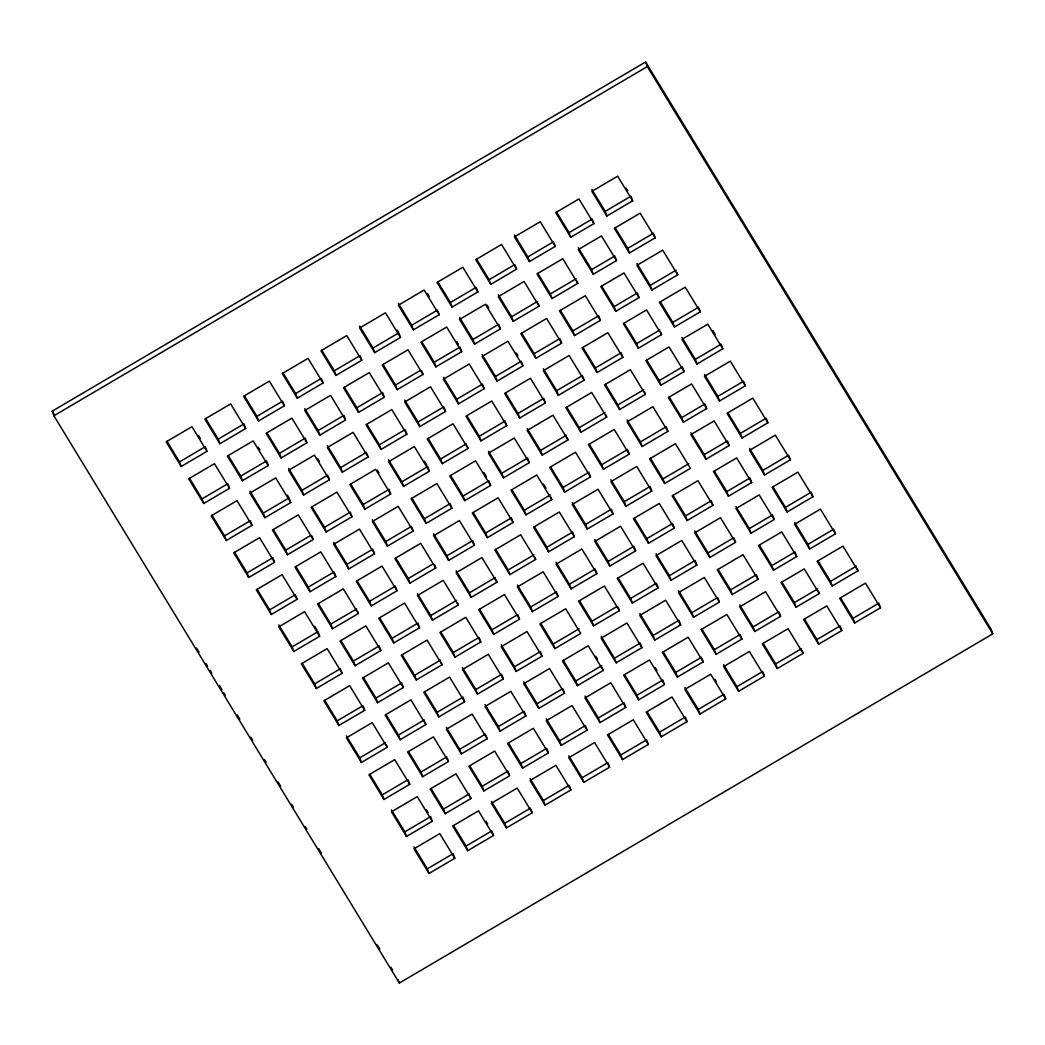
<?xml version="1.0" encoding="UTF-8"?>
<svg xmlns="http://www.w3.org/2000/svg" width="1045" height="1045" viewBox="0 0 1045 1045"><rect width="100%" height="100%" fill="white"/><g stroke="black" fill="none" stroke-linecap="round" stroke-linejoin="round"><path stroke-width="1.5" d="M52.25 411.129L645.64 61.955L991.104 629.221L992.75 633.871L399.36 983.045L53.896 415.779L52.25 411.129L53.948 413.924M53.896 415.779L647.286 66.593L645.64 61.955M205.734 447.848L206.975 451.335L181.164 466.514L179.531 461.877L205.329 446.685M244.439 425.08L245.666 428.568L219.868 443.746L218.222 439.096L244.021 423.917M283.13 402.299L284.371 405.787L258.572 420.965L256.926 416.328L282.725 401.149M321.834 379.531L323.062 383.019L297.263 398.197L295.617 393.547L321.429 378.368M360.538 356.763L361.766 360.238L335.967 375.429L334.322 370.779L360.12 355.6M399.229 333.982L400.47 337.47L374.672 352.648L373.026 348.011L398.824 332.832L397.152 330.089M437.933 311.214L439.161 314.702L413.363 329.88L411.717 325.23L437.515 310.051M476.638 288.446L477.865 291.921L452.067 307.112L450.421 302.462L476.22 287.284M515.329 265.665L516.57 269.153L490.771 284.331L489.125 279.694L514.924 264.503M554.033 242.897L555.261 246.385L529.462 261.563L527.816 256.913L553.615 241.735M592.724 220.129L593.965 223.604L570.74 237.267L569.094 232.63L592.319 218.967M631.428 197.348L632.669 200.836L606.858 216.015L605.225 211.377L631.023 196.186M228.267 484.841L229.495 488.328L203.697 503.507L202.051 498.87L227.849 483.691M242.401 480.739L240.755 476.089L266.553 460.91L268.199 465.561L242.401 480.739L227.379 456.077L253.177 440.899L268.199 465.561M281.105 457.971L279.459 453.321L305.258 438.142L306.903 442.78L281.105 457.971L266.083 433.309L291.882 418.118L306.903 442.78M319.796 435.19L304.774 410.528L330.573 395.35L345.595 420.012L319.796 435.19L318.15 430.553L343.949 415.361L345.19 418.849M358.5 412.422L343.478 387.76L369.277 372.582L384.299 397.244L358.5 412.422L356.854 407.772L382.653 392.593L383.881 396.081M421.762 370.988L423.003 374.463L397.191 389.654L395.546 385.004L419.999 370.622M460.048 347.044L461.694 351.695L435.896 366.873L434.25 362.236L458.69 347.854M474.6 344.105L472.954 339.455L498.752 324.277L500.398 328.927L474.6 344.105L459.578 319.443L485.376 304.252L500.398 328.927M538.266 303.821L539.089 306.146L513.291 321.337L511.645 316.687L537.443 301.509M576.971 281.053L577.794 283.378L551.995 298.556L550.349 293.919L576.148 278.728M615.257 257.122L616.498 260.61L593.273 274.273L591.627 269.623L614.852 255.96M653.961 234.341L655.189 237.829L629.39 253.008L627.745 248.37L653.543 233.192M250.8 521.847L252.028 525.322L226.229 540.513L224.584 535.863L250.382 520.684M289.491 499.066L290.732 502.554L264.934 517.732L263.288 513.095L289.086 497.903L287.414 495.173M328.195 476.298L329.423 479.786L303.625 494.964L301.979 490.314L327.777 475.135M366.899 453.53L368.127 457.005L342.329 472.196L340.683 467.546L366.481 452.367M405.591 430.749L406.832 434.237L381.033 449.415L379.387 444.778L405.186 429.586M444.295 407.981L445.523 411.469L419.724 426.647L418.078 421.997L443.877 406.818M482.999 385.213L484.227 388.688L458.428 403.866L456.783 399.229L482.581 384.051M521.69 362.432L522.931 365.92L497.12 381.098L495.487 376.461L521.285 361.27M560.394 339.664L561.622 343.152L535.824 358.33L534.178 353.68L559.976 338.502M574.528 335.549L572.882 330.912L598.68 315.734L600.326 320.371L574.528 335.549L559.506 310.887L585.304 295.709L600.326 320.371M615.805 311.266L614.16 306.616L637.385 292.953L639.017 297.603L615.805 311.266L600.784 286.604L624.009 272.941L639.017 297.603M676.899 272.51L677.722 274.822L651.923 290.014L650.277 285.363L676.076 270.185M248.762 577.506L233.74 552.844L259.539 537.653L274.561 562.328L248.762 577.506L247.116 572.856L272.915 557.677L274.143 561.165M287.453 554.738L272.445 530.063L298.243 514.885L313.265 539.547L287.453 554.738L285.821 550.088L310.26 535.706M350.31 512.128L351.956 516.779L326.158 531.957L324.512 527.32L348.952 512.925M364.862 509.189L363.216 504.539L389.014 489.36L390.66 494.011L364.862 509.189L349.84 484.527L375.638 469.336L390.66 494.011M403.553 486.408L401.907 481.771L427.718 466.592L429.351 471.23L403.553 486.408L388.544 461.746L414.342 446.568L429.351 471.23M467.233 446.137L468.055 448.462L442.257 463.64L440.611 458.99L466.41 443.811M505.519 422.206L506.76 425.681L480.961 440.872L479.315 436.222L505.114 421.044M544.223 399.425L545.451 402.913L519.652 418.091L518.006 413.454L543.805 398.276M582.927 376.657L584.155 380.145L558.357 395.323L556.711 390.673L582.509 375.495M621.618 353.889L622.859 357.364L597.061 372.556L595.415 367.905L621.213 352.727M660.727 332.271L661.55 334.596L638.338 348.259L636.692 343.609L659.904 329.946M699.014 308.34L700.255 311.828L674.456 327.007L672.81 322.356L698.609 307.178M295.853 595.833L297.093 599.321L271.295 614.499L269.649 609.862L295.448 594.67M334.557 573.065L335.785 576.553L309.986 591.731L308.34 587.081L334.139 571.902M373.261 550.284L374.489 553.772L348.69 568.95L347.044 564.313L372.843 549.134M411.952 527.516L413.193 531.004L387.395 546.182L385.749 541.532L411.547 526.353M450.656 504.748L451.884 508.223L426.086 523.414L424.44 518.764L450.238 503.585M464.79 500.633L463.144 495.996L488.942 480.804L490.588 485.455L464.79 500.633L449.768 475.971L475.566 460.793L490.588 485.455M503.481 477.865L501.848 473.215L527.647 458.037L529.292 462.687L503.481 477.865L488.472 453.203L514.271 438.025L529.292 462.687M567.161 437.594L567.984 439.906L542.185 455.097L540.539 450.447L566.338 435.269M605.865 414.813L606.688 417.138L580.889 432.316L579.243 427.679L605.042 412.488M644.569 392.045L645.379 394.37L619.58 409.549L617.935 404.898L643.746 389.72M660.871 385.252L659.225 380.615L682.437 366.952L684.083 371.589L660.871 385.252L645.849 360.59L669.061 346.927L684.083 371.589M696.989 364L695.343 359.362L721.141 344.171L722.787 348.821L696.989 364L681.967 339.338L707.765 324.159L722.787 348.821M293.815 651.492L292.182 646.855L317.98 631.676L319.626 636.314L293.815 651.492L278.806 626.83L304.604 611.652L319.626 636.314M357.494 611.221L358.317 613.546L332.519 628.724L330.873 624.074L356.672 608.895M395.781 587.29L397.022 590.765L371.223 605.956L369.577 601.306L395.376 586.127M434.485 564.509L435.713 567.997L409.914 583.175L408.268 578.538L432.721 564.156M473.189 541.741L474.417 545.229L448.618 560.407L446.973 555.757L472.771 540.578M511.88 518.973L513.121 522.448L487.323 537.639L485.677 532.989L511.475 517.811M550.989 497.355L551.812 499.68L526.014 514.858L524.368 510.221L550.166 495.03M589.289 473.424L590.516 476.912L564.718 492.091L563.072 487.44L588.871 472.262M627.98 450.656L629.221 454.131L603.422 469.309L601.776 464.672L627.575 449.494M666.684 427.875L667.912 431.363L642.113 446.542L640.467 441.904L666.266 426.713M705.375 405.107L706.616 408.595L683.391 422.258L681.745 417.608L704.97 403.945M744.079 382.326L745.32 385.814L719.509 400.993L717.876 396.355L743.674 381.177M340.918 669.832L342.146 673.307L316.348 688.498L314.702 683.848L340.5 668.669M355.052 665.717L353.406 661.08L379.204 645.888L380.85 650.539L355.052 665.717L340.03 641.055L365.828 625.877L380.85 650.539M393.756 642.949L392.11 638.299L417.909 623.12L419.554 627.771L393.756 642.949L378.734 618.287L404.533 603.096L419.554 627.771M457.423 602.665L458.246 604.99L432.447 620.181L430.801 615.531L456.6 600.352M496.127 579.897L496.95 582.222L471.151 597.4L469.505 592.763L495.304 577.572M534.831 557.129L535.654 559.454L509.842 574.632L508.21 569.982L534.008 554.804M548.547 551.851L546.901 547.214L572.699 532.036L574.345 536.673L548.547 551.851L533.525 527.189L559.323 512.011L574.345 536.673M587.251 529.083L585.605 524.433L611.403 509.255L613.049 513.905L587.251 529.083L572.229 504.421L598.027 489.243L613.049 513.905M625.942 506.316L624.296 501.665L650.108 486.487L651.74 491.124L625.942 506.316L610.92 481.654L636.732 466.462L651.74 491.124M664.646 483.535L649.624 458.873L675.423 443.694L690.445 468.356L664.646 483.535L663 478.897L688.799 463.719M727.503 440.938L729.149 445.588L705.924 459.251L704.278 454.601L726.131 441.748M742.041 437.999L740.396 433.348L766.194 418.17L767.84 422.807L742.041 437.999L727.02 413.324L752.818 398.145L767.84 422.807M363.451 706.825L364.679 710.313L338.88 725.491L337.235 720.841L363.033 705.662M402.142 684.057L403.383 687.532L377.585 702.71L375.939 698.073L401.737 682.894M441.251 662.439L442.074 664.764L416.276 679.942L414.63 675.305L440.428 660.113M479.55 638.508L480.778 641.996L454.98 657.174L453.334 652.524L479.132 637.346M518.242 615.727L519.483 619.215L493.684 634.393L492.038 629.756L517.837 614.578M556.946 592.959L558.174 596.447L532.375 611.625L530.729 606.975L556.528 591.797M595.65 570.191L596.878 573.666L571.079 588.857L569.434 584.207L595.232 569.029M634.341 547.41L635.582 550.898L609.784 566.077L608.138 561.439L633.936 546.248M673.045 524.642L674.273 528.13L648.475 543.309L646.829 538.658L672.627 523.48M711.736 501.874L712.977 505.349L687.179 520.541L685.533 515.89L711.331 500.712M750.441 479.093L751.682 482.581L728.456 496.244L726.811 491.594L750.036 477.931M789.145 456.325L790.373 459.813L764.574 474.992L762.928 470.341L788.727 455.163M386.389 744.981L387.212 747.306L361.413 762.484L359.767 757.834L385.566 742.655M425.093 722.213L425.916 724.525L400.104 739.716L398.472 735.066L424.27 719.887M438.809 716.935L437.163 712.298L462.961 697.119L464.607 701.757L438.809 716.935L423.787 692.273L449.585 677.095L464.607 701.757M477.513 694.167L475.867 689.517L501.665 674.338L503.311 678.989L477.513 694.167L462.491 669.505L488.289 654.327L503.311 678.989M516.204 671.399L514.558 666.749L540.37 651.571L542.002 656.208L516.204 671.399L501.195 646.724L526.993 631.546L542.002 656.208M554.908 648.618L539.886 623.956L565.685 608.778L580.707 633.44L554.908 648.618L553.262 643.981L579.061 628.79M618.17 607.184L619.411 610.672L593.612 625.851L591.966 621.2L616.406 606.818M632.303 603.083L630.658 598.432L656.456 583.254L658.102 587.891L632.303 603.083L617.281 578.408L643.093 563.229L658.102 587.891M671.008 580.302L669.362 575.664L695.16 560.473L696.806 565.123L671.008 580.302L655.986 555.64L681.784 540.461L696.806 565.123M709.712 557.534L708.066 552.883L733.864 537.705L735.51 542.355L709.712 557.534L694.69 532.872L720.488 517.68L735.51 542.355M750.989 533.237L735.967 508.575L759.179 494.912L774.201 519.574L750.989 533.237L749.343 528.6L772.555 514.937L773.796 518.411M811.678 493.318L812.905 496.806L787.107 511.985L785.461 507.347L811.26 492.156M408.504 780.811L409.744 784.299L383.946 799.477L382.3 794.84L408.099 779.648M447.208 758.043L448.436 761.531L422.637 776.709L420.991 772.059L446.79 756.88M485.912 735.275L487.14 738.75L461.341 753.941L459.695 749.291L485.494 734.112M524.603 712.494L525.844 715.982L500.046 731.16L498.4 726.523L524.198 711.331M563.307 689.726L564.535 693.214L538.737 708.392L537.091 703.742L562.889 688.564M601.998 666.958L603.239 670.433L577.441 685.624L575.795 680.974L601.593 665.796M640.703 644.177L641.943 647.665L616.132 662.843L614.499 658.206L640.298 643.015M679.407 621.409L680.635 624.897L654.836 640.076L653.19 635.425L678.989 620.247M718.098 598.641L719.339 602.116L693.54 617.295L691.894 612.657L717.693 597.479M732.231 594.527L730.586 589.876L756.397 574.698L758.03 579.348L732.231 594.527L717.223 569.865L743.021 554.686L758.03 579.348M773.522 570.243L771.876 565.593L795.088 551.93L796.734 556.567L773.522 570.243L758.5 545.568L781.712 531.905L796.734 556.567M834.197 530.311L835.438 533.799L809.64 548.978L807.994 544.341L833.792 529.162M406.466 836.483L404.833 831.833L430.631 816.654L432.277 821.292L406.466 836.483L391.457 811.808L417.255 796.63L432.277 821.292M470.145 796.199L470.968 798.524L445.17 813.702L443.524 809.065L469.323 793.873M483.874 790.934L468.852 766.272L494.651 751.081L509.673 775.756L483.874 790.934L482.228 786.284L508.027 771.106M546.731 748.338L548.364 752.975L522.565 768.153L520.919 763.516L545.372 749.134M561.269 745.385L559.624 740.748L585.422 725.557L587.068 730.207L561.269 745.385L546.248 720.723L572.046 705.545L587.068 730.207M599.974 722.618L598.328 717.967L624.126 702.789L625.772 707.439L599.974 722.618L584.952 697.956L610.75 682.764L625.772 707.439M638.665 699.836L623.643 675.174L649.454 659.996L664.463 684.658L638.665 699.836L637.019 695.199L662.817 680.021L664.058 683.495M701.94 658.402L703.167 661.89L677.369 677.069L675.723 672.418L701.522 657.24M740.631 635.634L741.872 639.109L716.073 654.301L714.427 649.65L740.226 634.472M779.335 612.853L780.563 616.341L754.764 631.52L753.118 626.882L778.917 611.691M818.444 591.248L819.267 593.573L796.042 607.236L794.396 602.586L817.621 588.923M857.148 568.48L857.971 570.792L832.16 585.984L830.527 581.333L856.325 566.155M453.569 854.81L454.797 858.298L428.999 873.476L427.353 868.826L453.151 853.647M492.273 832.042L493.501 835.517L467.703 850.695L466.057 846.058L491.855 830.88M530.965 809.261L532.205 812.749L506.407 827.927L504.761 823.277L530.56 808.098M569.669 786.493L570.897 789.981L545.098 805.159L543.452 800.509L569.251 785.331M608.36 763.712L609.601 767.2L583.802 782.378L582.156 777.741L607.955 762.563M647.064 740.944L648.305 744.432L622.493 759.61L620.861 754.96L646.659 739.782M661.198 736.843L659.552 732.192L685.35 717.014L686.996 721.651L661.198 736.843L646.176 712.168L671.974 696.989L686.996 721.651M724.459 695.395L725.7 698.883L699.902 714.062L698.256 709.424L724.054 694.233M763.163 672.627L764.391 676.115L738.593 691.294L736.947 686.643L762.759 671.465M802.273 651.022L803.096 653.334L777.297 668.526L775.651 663.875L801.45 648.697M818.575 644.229L816.929 639.579L840.154 625.916L841.8 630.566L818.575 644.229L803.553 619.567L826.778 605.904L841.8 630.566M854.692 622.977L853.047 618.327L878.845 603.148L880.491 607.798L854.692 622.977L839.671 598.315L865.469 583.123L880.491 607.798M647.286 66.593L992.75 633.871M626.007 187.969L627.679 190.712M712.794 330.468L715.303 334.583M632.669 200.836L617.647 176.174L591.849 191.353L606.858 216.015M655.189 237.829L640.167 213.167L614.369 228.346L629.39 253.008M677.722 274.822L662.7 250.16L636.901 265.352L651.923 290.014M700.255 311.828L685.233 287.166L659.434 302.345L674.456 327.007M745.32 385.814L730.298 361.152L704.5 376.331L719.509 400.993M790.373 459.813L775.351 435.138L749.552 450.33L764.574 474.992M812.905 496.806L797.884 472.144L772.085 487.323L787.107 511.985M835.438 533.799L820.416 509.137L794.618 524.316L809.64 548.978M857.971 570.792L842.949 546.13L817.151 561.309L832.16 585.984M591.862 189.445L605.225 211.377M615.231 227.81L627.745 248.37M636.928 263.445L650.277 285.363M660.296 301.809L672.81 322.356M681.993 337.43L695.343 359.362M704.513 374.423L717.876 396.355M727.882 412.801L740.396 433.348M749.578 448.423L762.928 470.341M772.947 486.787L785.461 507.347M794.644 522.409L807.994 544.341M818 560.786L830.527 581.333M840.533 597.779L853.047 618.327M593.965 223.604L578.943 198.942L555.718 212.605L570.74 237.267M616.498 260.61L601.476 235.935L578.251 249.598L593.273 274.273M661.55 334.596L646.528 309.934L623.316 323.597L638.338 348.259M706.616 408.595L691.594 383.92L668.369 397.583L683.391 422.258M729.149 445.588L714.127 420.926L690.902 434.589L705.924 459.251M751.682 482.581L736.66 457.919L713.435 471.582L728.456 496.244M819.267 593.573L804.245 568.911L781.02 582.574L796.042 607.236M556.58 212.07L569.094 232.63M578.277 247.704L591.627 269.623M601.646 286.069L614.16 306.616M624.178 323.062L636.692 343.609M646.698 360.055L659.225 380.615M669.231 397.048L681.745 417.608M690.928 432.682L704.278 454.601M714.297 471.047L726.811 491.594M735.994 506.668L749.343 528.6M759.349 545.033L771.876 565.593M781.882 582.039L794.396 602.586M804.415 619.032L816.929 639.579M555.261 246.385L540.239 221.723L514.44 236.901L529.462 261.563M577.794 283.378L562.772 258.716L536.973 273.894L551.995 298.556M622.859 357.364L607.837 332.702L582.039 347.88L597.061 372.556M645.379 394.37L630.37 369.695L604.572 384.887L619.58 409.549M667.912 431.363L652.89 406.701L627.091 421.88L642.113 446.542M712.977 505.349L697.956 480.687L672.157 495.866L687.179 520.541M780.563 616.341L765.541 591.679L739.742 606.858L754.764 631.52M803.096 653.334L788.074 628.672L762.275 643.851L777.297 668.526M514.467 234.994L527.816 256.913M537.835 273.359L550.349 293.919M560.368 310.352L572.882 330.912M582.888 347.358L595.415 367.905M605.421 384.351L617.935 404.898M627.118 419.972L640.467 441.904M650.486 458.337L663 478.897M673.019 495.343L685.533 515.89M694.716 530.965L708.066 552.883M718.072 569.329L730.586 589.876M739.769 604.95L753.118 626.882M763.137 643.315L775.651 663.875M516.57 269.153L501.548 244.491L475.749 259.669L490.771 284.331M539.089 306.146L524.081 281.484L498.269 296.662L513.291 321.337M561.622 343.152L546.6 318.477L520.802 333.668L535.824 358.33M584.155 380.145L569.133 355.483L543.335 370.661L558.357 395.323M606.688 417.138L591.666 392.476L565.867 407.654L580.889 432.316M629.221 454.131L614.199 429.469L588.4 444.647L603.422 469.309M674.273 528.13L659.251 503.468L633.453 518.647L648.475 543.309M719.339 602.116L704.317 577.454L678.519 592.633L693.54 617.295M741.872 639.109L726.85 614.447L701.051 629.639L716.073 654.301M764.391 676.115L749.383 651.453L723.571 666.632L738.593 691.294M476.598 259.134L489.125 279.694M498.295 294.768L511.645 316.687M521.664 333.133L534.178 353.68M543.361 368.754L556.711 390.673M566.73 407.119L579.243 427.679M589.249 444.112L601.776 464.672M610.946 479.746L624.296 501.665M634.315 518.111L646.829 538.658M656.012 553.732L669.362 575.664M678.545 590.725L691.894 612.657M701.9 629.103L714.427 649.65M723.597 664.724L736.947 686.643M487.074 305.088L488.733 307.831M516.269 353.053L517.941 355.796M714.871 679.172L716.543 681.902M477.865 291.921L462.844 267.259L437.045 282.437L452.067 307.112M522.931 365.92L507.909 341.258L482.111 356.436L497.12 381.098M545.451 402.913L530.442 378.251L504.63 393.429L519.652 418.091M567.984 439.906L552.962 415.244L527.163 430.422L542.185 455.097M590.516 476.912L575.495 452.237L549.696 467.428L564.718 492.091M635.582 550.898L620.56 526.236L594.762 541.414L609.784 566.077M680.635 624.897L665.613 600.222L639.814 615.414L654.836 640.076M703.167 661.89L688.146 637.228L662.347 652.407L677.369 677.069M725.7 698.883L710.678 674.221L684.88 689.4L699.902 714.062M437.907 281.915L450.421 302.462M459.604 317.536L472.954 339.455M482.124 354.529L495.487 376.461M505.493 392.894L518.006 413.454M527.189 428.528L540.539 450.447M550.558 466.893L563.072 487.44M572.255 502.514L585.605 524.433M594.775 539.507L608.138 561.439M618.144 577.872L630.658 598.432M639.84 613.506L653.19 635.425M663.209 651.871L675.723 672.418M684.906 687.492L698.256 709.424M427.509 293.606L429.181 296.349M456.717 341.571L458.376 344.314M543.491 484.07L545.999 488.185M655.319 667.677L656.978 670.42M439.161 314.702L424.139 290.04L398.341 305.218L413.363 329.88M461.694 351.695L446.672 327.033L420.874 342.211L435.896 366.873M484.227 388.688L469.205 364.026L443.407 379.204L458.428 403.866M506.76 425.681L491.738 401.019L465.939 416.21L480.961 440.872M551.812 499.68L536.79 475.018L510.992 490.196L526.014 514.858M596.878 573.666L581.856 549.004L556.058 564.196L571.079 588.857M619.411 610.672L604.389 586.01L578.59 601.188L593.612 625.851M641.943 647.665L626.922 623.003L601.123 638.181L616.132 662.843M398.367 303.311L411.717 325.23M421.736 341.676L434.25 362.236M443.433 377.31L456.783 399.229M466.801 415.675L479.315 436.222M488.485 451.296L501.848 473.215M511.854 489.661L524.368 510.221M534.387 526.654L546.901 547.214M556.084 562.288L569.434 584.207M579.452 600.653L591.966 621.2M601.136 636.274L614.499 658.206M624.505 674.639L637.019 695.199M647.038 711.645L659.552 732.192M483.94 472.588L486.434 476.703M595.754 656.195L597.427 658.938M400.47 337.47L385.448 312.808L359.65 327.986L374.672 352.648M423.003 374.463L407.981 349.801L382.183 364.979L397.191 389.654M445.523 411.469L430.501 386.794L404.702 401.985L419.724 426.647M468.055 448.462L453.034 423.8L427.235 438.978L442.257 463.64M513.121 522.448L498.099 497.786L472.301 512.964L487.323 537.639M535.654 559.454L520.632 534.779L494.834 549.97L509.842 574.632M558.174 596.447L543.152 571.785L517.353 586.963L532.375 611.625M603.239 670.433L588.217 645.771L562.419 660.949L577.441 685.624M648.305 744.432L633.283 719.77L607.485 734.948L622.493 759.61M359.676 326.079L373.026 348.011M383.032 364.457L395.546 385.004M404.728 400.078L418.078 421.997M428.097 438.443L440.611 458.99M450.63 475.436L463.144 495.996M473.15 512.429L485.677 532.989M495.683 549.435L508.21 569.982M517.379 585.056L530.729 606.975M540.748 623.421L553.262 643.981M563.281 660.414L575.795 680.974M584.978 696.048L598.328 717.967M608.334 734.413L620.861 754.96M424.374 461.106L426.882 465.221M361.766 360.238L346.744 335.576L320.946 350.767L335.967 375.429M406.832 434.237L391.81 409.575L366.011 424.753L381.033 449.415M451.884 508.223L436.862 483.561L411.064 498.752L426.086 523.414M474.417 545.229L459.395 520.567L433.597 535.745L448.618 560.407M496.95 582.222L481.928 557.56L456.129 572.738L471.151 597.4M519.483 619.215L504.461 594.553L478.662 609.731L493.684 634.393M564.535 693.214L549.513 668.539L523.715 683.73L538.737 708.392M609.601 767.2L594.579 742.538L568.78 757.716L583.802 782.378M321.808 350.232L334.322 370.779M344.341 387.225L356.854 407.772M366.86 424.218L379.387 444.778M388.557 459.839L401.907 481.771M411.926 498.217L424.44 518.764M433.623 533.838L446.973 555.757M456.156 570.831L469.505 592.763M479.511 609.196L492.038 629.756M501.208 644.83L514.558 666.749M523.741 681.823L537.091 703.742M546.274 718.816L559.624 740.748M568.807 755.809L582.156 777.741M377.336 470.172L378.995 472.915M323.062 383.019L308.053 358.357L282.241 373.535L297.263 398.197M368.127 457.005L353.105 432.343L327.307 447.521L342.329 472.196M413.193 531.004L398.171 506.342L372.373 521.52L387.395 546.182M435.713 567.997L420.704 543.335L394.892 558.513L409.914 583.175M458.246 604.99L443.224 580.328L417.425 595.506L432.447 620.181M480.778 641.996L465.756 617.321L439.958 632.512L454.98 657.174M525.844 715.982L510.822 691.32L485.024 706.498L500.046 731.16M548.364 752.975L533.355 728.313L507.556 743.491L522.565 768.153M570.897 789.981L555.875 765.306L530.076 780.497L545.098 805.159M283.104 373L295.617 393.547M304.8 408.621L318.15 430.553M327.333 445.627L340.683 467.546M350.702 483.992L363.216 504.539M372.399 519.613L385.749 541.532M395.755 557.978L408.268 578.538M417.451 593.612L430.801 615.531M440.82 631.977L453.334 652.524M462.517 667.598L475.867 689.517M485.05 704.591L498.4 726.523M508.406 742.956L520.919 763.516M530.102 778.59L543.452 800.509M317.771 458.69L319.443 461.433M284.371 405.787L269.349 381.125L243.55 396.303L258.572 420.965M329.423 479.786L314.414 455.124L288.603 470.302L303.625 494.964M351.956 516.779L336.934 492.117L311.136 507.295L326.158 531.957M374.489 553.772L359.467 529.11L333.668 544.288L348.69 568.95M397.022 590.765L382 566.103L356.201 581.281L371.223 605.956M442.074 664.764L427.065 640.102L401.254 655.28L416.276 679.942M487.14 738.75L472.118 714.088L446.32 729.266L461.341 753.941M532.205 812.749L517.184 788.087L491.385 803.265L506.407 827.927M244.412 395.768L256.926 416.328M266.932 432.774L279.459 453.321M288.629 468.395L301.979 490.314M311.998 506.76L324.512 527.32M333.695 542.381L347.044 564.313M357.063 580.759L369.577 601.306M379.583 617.752L392.11 638.299M402.116 654.745L414.63 675.305M424.649 691.738L437.163 712.298M446.346 727.372L459.695 749.291M469.714 765.737L482.228 786.284M491.411 801.358L504.761 823.277M258.206 447.208L259.878 449.951M486.016 821.279L487.688 824.022M245.666 428.568L230.645 403.892L204.846 419.084L219.868 443.746M290.732 502.554L275.71 477.892L249.912 493.07L264.934 517.732M335.785 576.553L320.776 551.878L294.964 567.069L309.986 591.731M358.317 613.546L343.296 588.884L317.497 604.062L332.519 628.724M403.383 687.532L388.361 662.87L362.563 678.048L377.585 702.71M425.916 724.525L410.894 699.863L385.096 715.054L400.104 739.716M448.436 761.531L433.427 736.869L407.615 752.047L422.637 776.709M470.968 798.524L455.947 773.862L430.148 789.04L445.17 813.702M493.501 835.517L478.479 810.855L452.681 826.033L467.703 850.695M205.708 418.549L218.222 439.096M228.241 455.542L240.755 476.089M249.938 491.163L263.288 513.095M273.294 529.528L285.821 550.088M295.826 566.534L308.34 587.081M318.359 603.527L330.873 624.074M340.892 640.52L353.406 661.08M363.425 677.513L375.939 698.073M385.945 714.519L398.472 735.066M408.477 751.512L420.991 772.059M431.01 788.505L443.524 809.065M453.543 825.498L466.057 846.058M198.655 435.726L200.313 438.469M314.636 626.19L317.144 630.305M426.451 809.797L428.123 812.54M206.975 451.335L191.953 426.673L166.155 441.852L181.164 466.514M229.495 488.328L214.473 463.666L188.675 478.845L203.697 503.507M252.028 525.322L237.006 500.659L211.208 515.838L226.229 540.513M297.093 599.321L282.072 574.659L256.273 589.837L271.295 614.499M342.146 673.307L327.124 648.645L301.326 663.823L316.348 688.498M364.679 710.313L349.657 685.638L323.859 700.829L338.88 725.491M387.212 747.306L372.19 722.644L346.391 737.822L361.413 762.484M409.744 784.299L394.723 759.637L368.924 774.815L383.946 799.477M454.797 858.298L439.775 833.623L413.977 848.814L428.999 873.476M167.004 441.317L179.531 461.877M189.537 478.31L202.051 498.87M212.07 515.316L224.584 535.863M234.602 552.309L247.116 572.856M257.122 589.302L269.649 609.862M278.819 624.923L292.182 646.855M302.188 663.301L314.702 683.848M324.721 700.294L337.235 720.841M346.417 735.915L359.767 757.834M369.786 774.28L382.3 794.84M391.47 809.914L404.833 831.833M414.003 846.907L427.353 868.826M196.551 648.07L199.099 652.263M205.878 663.405L207.576 666.201M210.123 670.381L211.821 673.163M219.463 685.703L222.01 689.896M223.708 692.678L225.406 695.461M237.293 714.976L239.841 719.156M250.865 737.274L252.563 740.069M264.45 759.584L266.148 762.367M278.035 781.882L280.582 786.062M291.607 804.18L293.305 806.962M305.192 826.477L306.89 829.273M318.777 848.788L321.324 852.968M377.336 944.954L379.884 949.134M390.921 967.252L392.62 970.047M508.432 772.268L509.255 774.593M312.024 536.072L312.847 538.384M398.119 979.57L399.36 983.045"/></g></svg>
